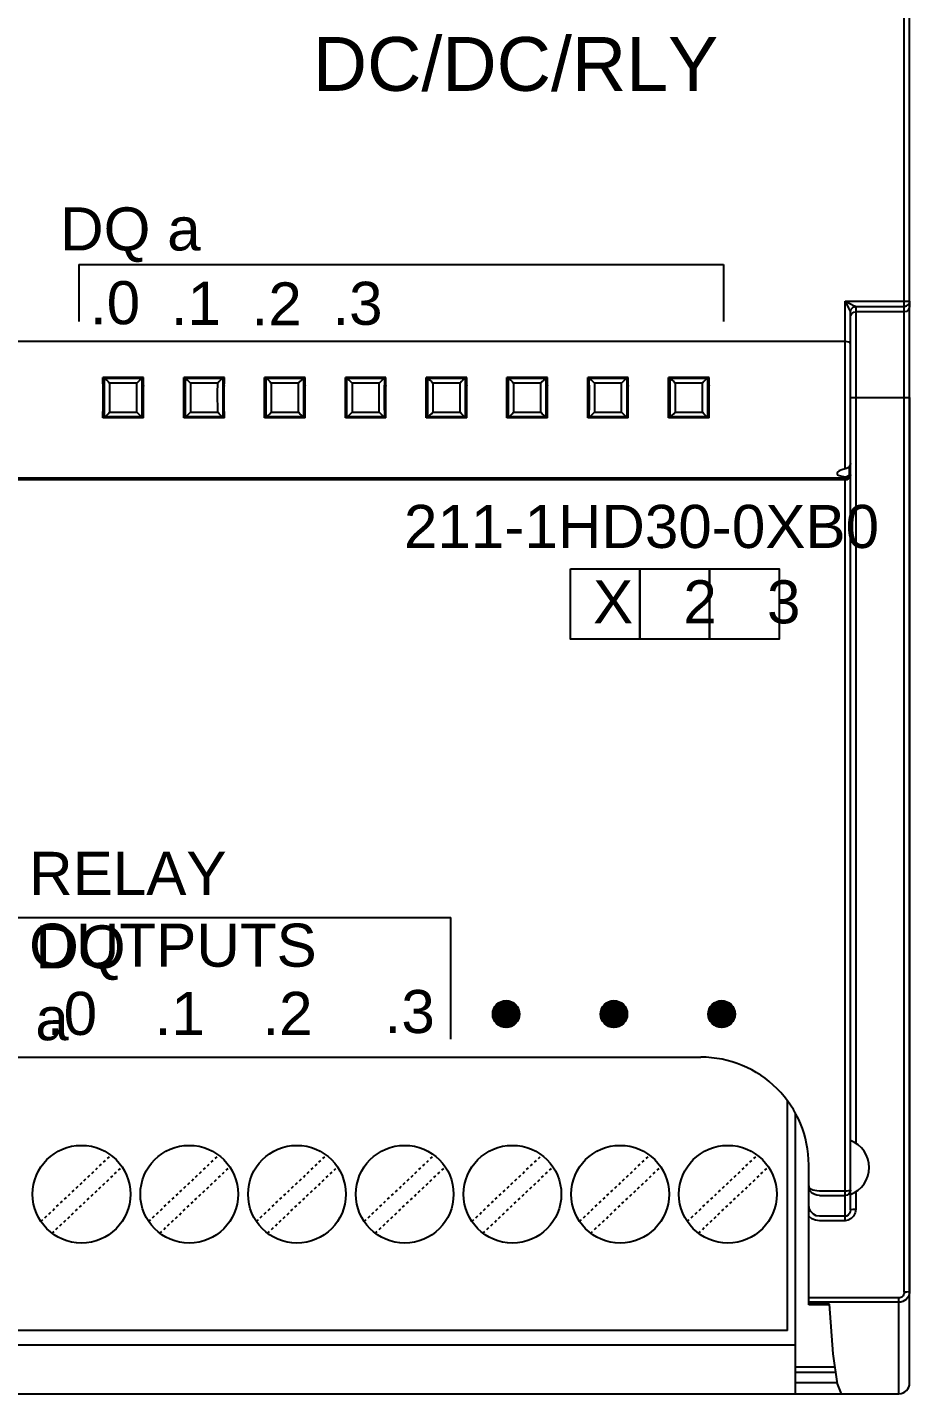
# Model space of a CAD drawing. Header units: inches. Extents: x 57 to 2760, y -193 to 2149.
# Drawn here: x 447.2 to 480, y 1642.8 to 1693.6 of the extents above; entities that cross this region are included whole.
import ezdxf

# ---------------------------------------------------------------- set-up
doc = ezdxf.new("R2010")
doc.units = ezdxf.units.IN
doc.header["$MEASUREMENT"] = 0
doc.linetypes.add('DOT', pattern=[0.2, 0.1, -0.1])
doc.styles.get("Standard").update_dxf_attribs({"font": 'arial.ttf'})

msp = doc.modelspace()

# ---------------------------------------------------------------- linework, layer by layer
at = {"color": 7, "linetype": 'Continuous'}
for p, q in [((479.97114, 1643.19462), (479.97114, 1742.39462)), ((479.77114, 1646.56641), (479.77114, 1739.02283)), ((477.57114, 1677.14898), (477.57114, 1683.37762)), ((477.57114, 1683.37762), (477.70357, 1683.11395)), ((477.57114, 1683.37762), (477.64829, 1683.33912)), ((477.57114, 1683.37762), (479.77114, 1683.37762)), ((477.64829, 1683.33912), (477.80264, 1683.26268)), ((477.70357, 1683.11395), (477.75103, 1683.02046)), ((477.80264, 1683.26268), (477.8915, 1683.21923)), ((477.8915, 1683.21923), (477.93092, 1683.20026)), ((477.96871, 1683.18286), (479.77114, 1683.18286)), ((477.97114, 1683.179), (477.97114, 1652.09265)), ((479.9602, 1683.31712), (479.97114, 1683.3821)), ((479.97114, 1683.3821), (479.97114, 1683.18168)), ((477.75103, 1683.02046), (477.76374, 1682.9958)), ((477.77114, 1677.04377), (477.77114, 1682.97977)), ((477.77114, 1677.35159), (477.77114, 1682.97977)), ((479.77114, 1682.98244), (477.97114, 1682.98244)), ((477.57114, 1681.87849), (445.12114, 1681.87849)), ((450.01779, 1680.54797), (450.06438, 1680.50138)), ((451.52449, 1680.54797), (450.01779, 1680.54797)), ((451.52449, 1680.54797), (451.4779, 1680.50138)), ((453.06438, 1680.50138), (453.01779, 1680.54797)), ((454.52449, 1680.54797), (453.01779, 1680.54797)), ((454.4779, 1680.50138), (454.52449, 1680.54797)), ((456.06438, 1680.50138), (456.01779, 1680.54797)), ((457.52449, 1680.54797), (456.01779, 1680.54797)), ((457.4779, 1680.50138), (457.52449, 1680.54797)), ((459.06438, 1680.50138), (459.01779, 1680.54797)), ((460.52449, 1680.54797), (459.01779, 1680.54797)), ((460.4779, 1680.50138), (460.52449, 1680.54797)), ((462.06438, 1680.50138), (462.01779, 1680.54797)), ((463.52449, 1680.54797), (462.01779, 1680.54797)), ((463.4779, 1680.50138), (463.52449, 1680.54797)), ((465.06438, 1680.50138), (465.01779, 1680.54797)), ((466.52449, 1680.54797), (465.01779, 1680.54797)), ((466.4779, 1680.50138), (466.52449, 1680.54797)), ((468.06438, 1680.50138), (468.01779, 1680.54797)), ((469.52449, 1680.54797), (468.01779, 1680.54797)), ((469.4779, 1680.50138), (469.52449, 1680.54797)), ((471.06438, 1680.50138), (471.01779, 1680.54797)), ((472.52449, 1680.54797), (471.01779, 1680.54797)), ((472.4779, 1680.50138), (472.52449, 1680.54797)), ((450.06438, 1680.50138), (450.10823, 1680.5006)), ((451.43405, 1680.5006), (450.10823, 1680.5006)), ((451.27715, 1680.33677), (450.26513, 1680.33677)), ((451.43405, 1680.5006), (451.4779, 1680.50138)), ((451.49709, 1680.07042), (451.49607, 1679.95021)), ((451.52378, 1680.3099), (451.50425, 1680.29457)), ((451.50425, 1680.29457), (451.52352, 1680.2227)), ((453.03803, 1680.29457), (453.01876, 1680.2227)), ((453.04568, 1680.02323), (453.04433, 1680.13353)), ((453.06438, 1680.50138), (453.10823, 1680.5006)), ((454.43405, 1680.5006), (453.10823, 1680.5006)), ((454.27715, 1680.33677), (453.26513, 1680.33677)), ((454.43405, 1680.5006), (454.4779, 1680.50138)), ((454.49709, 1680.07042), (454.49607, 1679.95021)), ((454.52378, 1680.3099), (454.50425, 1680.29457)), ((454.50425, 1680.29457), (454.52352, 1680.2227)), ((456.03803, 1680.29457), (456.01876, 1680.2227)), ((456.04568, 1680.02323), (456.04433, 1680.13353)), ((456.06438, 1680.50138), (456.10823, 1680.5006)), ((457.43405, 1680.5006), (456.10823, 1680.5006)), ((457.27715, 1680.33677), (456.26513, 1680.33677)), ((457.43405, 1680.5006), (457.4779, 1680.50138)), ((457.49709, 1680.07042), (457.49607, 1679.95021)), ((457.52378, 1680.3099), (457.50425, 1680.29457)), ((457.50425, 1680.29457), (457.52352, 1680.2227)), ((459.03803, 1680.29457), (459.01876, 1680.2227)), ((459.04568, 1680.02323), (459.04433, 1680.13353)), ((459.06438, 1680.50138), (459.10823, 1680.5006)), ((460.43405, 1680.5006), (459.10823, 1680.5006)), ((460.27715, 1680.33677), (459.26513, 1680.33677)), ((460.43405, 1680.5006), (460.4779, 1680.50138)), ((460.49709, 1680.07042), (460.49607, 1679.95021)), ((460.52378, 1680.3099), (460.50425, 1680.29457)), ((460.50425, 1680.29457), (460.52352, 1680.2227)), ((462.03803, 1680.29457), (462.01876, 1680.2227)), ((462.04568, 1680.02323), (462.04433, 1680.13353)), ((462.06438, 1680.50138), (462.10823, 1680.5006)), ((463.43405, 1680.5006), (462.10823, 1680.5006)), ((463.27715, 1680.33677), (462.26513, 1680.33677)), ((463.43405, 1680.5006), (463.4779, 1680.50138)), ((463.49709, 1680.07042), (463.49607, 1679.95021)), ((463.52378, 1680.3099), (463.50425, 1680.29457)), ((463.50425, 1680.29457), (463.52352, 1680.2227)), ((465.03803, 1680.29457), (465.01876, 1680.2227)), ((465.04568, 1680.02323), (465.04433, 1680.13353)), ((465.06438, 1680.50138), (465.10823, 1680.5006)), ((466.43405, 1680.5006), (465.10823, 1680.5006)), ((466.27715, 1680.33677), (465.26513, 1680.33677)), ((466.43405, 1680.5006), (466.4779, 1680.50138)), ((466.49709, 1680.07042), (466.49607, 1679.95021)), ((466.52378, 1680.3099), (466.50425, 1680.29457)), ((466.50425, 1680.29457), (466.52352, 1680.2227)), ((468.03803, 1680.29457), (468.01876, 1680.2227)), ((468.04568, 1680.02323), (468.04433, 1680.13353)), ((468.06438, 1680.50138), (468.10823, 1680.5006)), ((469.43405, 1680.5006), (468.10823, 1680.5006)), ((469.27715, 1680.33677), (468.26513, 1680.33677)), ((469.43405, 1680.5006), (469.4779, 1680.50138)), ((469.49709, 1680.07042), (469.49607, 1679.95021)), ((469.52378, 1680.3099), (469.50425, 1680.29457)), ((469.50425, 1680.29457), (469.52352, 1680.2227)), ((471.03803, 1680.29457), (471.01876, 1680.2227)), ((471.04568, 1680.02323), (471.04433, 1680.13353)), ((471.06438, 1680.50138), (471.10823, 1680.5006)), ((472.43405, 1680.5006), (471.10823, 1680.5006)), ((472.27715, 1680.33677), (471.26513, 1680.33677)), ((472.43405, 1680.5006), (472.4779, 1680.50138)), ((472.52378, 1680.3099), (472.50425, 1680.29457)), ((472.50425, 1680.29457), (472.52352, 1680.2227)), ((451.49607, 1679.95021), (451.49565, 1679.81894)), ((451.49565, 1679.81894), (451.49585, 1679.68611)), ((451.49585, 1679.68611), (451.49665, 1679.56094)), ((451.49665, 1679.56094), (451.498, 1679.45226)), ((453.04509, 1679.51018), (453.04616, 1679.63028)), ((453.04646, 1679.89626), (453.04568, 1680.02323)), ((453.04616, 1679.63028), (453.04662, 1679.76211)), ((453.04662, 1679.76211), (453.04646, 1679.89626)), ((454.49607, 1679.95021), (454.49565, 1679.81894)), ((454.49565, 1679.81894), (454.49585, 1679.68611)), ((454.49585, 1679.68611), (454.49665, 1679.56094)), ((454.49665, 1679.56094), (454.498, 1679.45226)), ((456.04509, 1679.51018), (456.04616, 1679.63028)), ((456.04646, 1679.89626), (456.04568, 1680.02323)), ((456.04616, 1679.63028), (456.04662, 1679.76211)), ((456.04662, 1679.76211), (456.04646, 1679.89626)), ((457.49607, 1679.95021), (457.49565, 1679.81894)), ((457.49565, 1679.81894), (457.49585, 1679.68611)), ((457.49585, 1679.68611), (457.49665, 1679.56094)), ((457.49665, 1679.56094), (457.498, 1679.45226)), ((459.04509, 1679.51018), (459.04616, 1679.63028)), ((459.04646, 1679.89626), (459.04568, 1680.02323)), ((459.04616, 1679.63028), (459.04662, 1679.76211)), ((459.04662, 1679.76211), (459.04646, 1679.89626)), ((460.49607, 1679.95021), (460.49565, 1679.81894)), ((460.49565, 1679.81894), (460.49585, 1679.68611)), ((460.49585, 1679.68611), (460.49665, 1679.56094)), ((460.49665, 1679.56094), (460.498, 1679.45226)), ((462.04509, 1679.51018), (462.04616, 1679.63028)), ((462.04646, 1679.89626), (462.04568, 1680.02323)), ((462.04616, 1679.63028), (462.04662, 1679.76211)), ((462.04662, 1679.76211), (462.04646, 1679.89626)), ((463.49607, 1679.95021), (463.49565, 1679.81894)), ((463.49565, 1679.81894), (463.49585, 1679.68611)), ((463.49585, 1679.68611), (463.49665, 1679.56094)), ((463.49665, 1679.56094), (463.498, 1679.45226)), ((465.04509, 1679.51018), (465.04616, 1679.63028)), ((465.04646, 1679.89626), (465.04568, 1680.02323)), ((465.04616, 1679.63028), (465.04662, 1679.76211)), ((465.04662, 1679.76211), (465.04646, 1679.89626)), ((466.49607, 1679.95021), (466.49565, 1679.81894)), ((466.49565, 1679.81894), (466.49585, 1679.68611)), ((466.49585, 1679.68611), (466.49665, 1679.56094)), ((466.49665, 1679.56094), (466.498, 1679.45226)), ((468.04509, 1679.51018), (468.04616, 1679.63028)), ((468.04646, 1679.89626), (468.04568, 1680.02323)), ((468.04616, 1679.63028), (468.04662, 1679.76211)), ((468.04662, 1679.76211), (468.04646, 1679.89626)), ((469.49607, 1679.95021), (469.49565, 1679.81894)), ((469.49565, 1679.81894), (469.49585, 1679.68611)), ((469.49585, 1679.68611), (469.49665, 1679.56094)), ((469.49665, 1679.56094), (469.498, 1679.45226)), ((471.04509, 1679.51018), (471.04616, 1679.63028)), ((471.04646, 1679.89626), (471.04568, 1680.02323)), ((471.04616, 1679.63028), (471.04662, 1679.76211)), ((471.04662, 1679.76211), (471.04646, 1679.89626)), ((472.49565, 1679.81894), (472.49585, 1679.68611)), ((472.49585, 1679.68611), (472.49665, 1679.56094)), ((472.49665, 1679.56094), (472.498, 1679.45226)), ((477.77114, 1679.79462), (479.97114, 1679.79462)), ((479.97114, 1679.79462), (479.97114, 1646.59967)), ((450.01779, 1679.04127), (450.06438, 1679.08786)), ((451.52449, 1679.04127), (450.01779, 1679.04127)), ((450.10822, 1679.08864), (450.06438, 1679.08786)), ((450.10822, 1679.08864), (451.43406, 1679.08864)), ((450.26513, 1679.25247), (451.27715, 1679.25247)), ((451.4779, 1679.08786), (451.43406, 1679.08864)), ((451.52449, 1679.04127), (451.4779, 1679.08786)), ((451.50425, 1679.29467), (451.52352, 1679.36654)), ((453.06438, 1679.08786), (453.01779, 1679.04127)), ((454.52449, 1679.04127), (453.01779, 1679.04127)), ((453.0185, 1679.27934), (453.03803, 1679.29467)), ((453.03803, 1679.29467), (453.01876, 1679.36654)), ((453.10822, 1679.08864), (453.06438, 1679.08786)), ((453.10822, 1679.08864), (454.43406, 1679.08864)), ((453.26513, 1679.25247), (454.27715, 1679.25247)), ((454.4779, 1679.08786), (454.43406, 1679.08864)), ((454.4779, 1679.08786), (454.52449, 1679.04127)), ((454.50425, 1679.29467), (454.52352, 1679.36654)), ((456.06438, 1679.08786), (456.01779, 1679.04127)), ((457.52449, 1679.04127), (456.01779, 1679.04127)), ((456.0185, 1679.27934), (456.03803, 1679.29467)), ((456.03803, 1679.29467), (456.01876, 1679.36654)), ((456.10822, 1679.08864), (456.06438, 1679.08786)), ((456.10822, 1679.08864), (457.43406, 1679.08864)), ((456.26513, 1679.25247), (457.27715, 1679.25247)), ((457.4779, 1679.08786), (457.43406, 1679.08864)), ((457.4779, 1679.08786), (457.52449, 1679.04127)), ((457.50425, 1679.29467), (457.52352, 1679.36654)), ((459.06438, 1679.08786), (459.01779, 1679.04127)), ((460.52449, 1679.04127), (459.01779, 1679.04127)), ((459.0185, 1679.27934), (459.03803, 1679.29467)), ((459.03803, 1679.29467), (459.01876, 1679.36654)), ((459.10822, 1679.08864), (459.06438, 1679.08786)), ((459.10822, 1679.08864), (460.43406, 1679.08864)), ((459.26513, 1679.25247), (460.27715, 1679.25247)), ((460.4779, 1679.08786), (460.43406, 1679.08864)), ((460.4779, 1679.08786), (460.52449, 1679.04127)), ((460.50425, 1679.29467), (460.52352, 1679.36654)), ((462.06438, 1679.08786), (462.01779, 1679.04127)), ((463.52449, 1679.04127), (462.01779, 1679.04127)), ((462.0185, 1679.27934), (462.03803, 1679.29467)), ((462.03803, 1679.29467), (462.01876, 1679.36654)), ((462.10822, 1679.08864), (462.06438, 1679.08786)), ((462.10822, 1679.08864), (463.43406, 1679.08864)), ((462.26513, 1679.25247), (463.27715, 1679.25247)), ((463.4779, 1679.08786), (463.43406, 1679.08864)), ((463.4779, 1679.08786), (463.52449, 1679.04127)), ((463.50425, 1679.29467), (463.52352, 1679.36654)), ((465.06438, 1679.08786), (465.01779, 1679.04127)), ((466.52449, 1679.04127), (465.01779, 1679.04127)), ((465.0185, 1679.27934), (465.03803, 1679.29467)), ((465.03803, 1679.29467), (465.01876, 1679.36654)), ((465.10822, 1679.08864), (465.06438, 1679.08786)), ((465.10822, 1679.08864), (466.43406, 1679.08864)), ((465.26513, 1679.25247), (466.27715, 1679.25247)), ((466.4779, 1679.08786), (466.43406, 1679.08864)), ((466.4779, 1679.08786), (466.52449, 1679.04127)), ((466.50425, 1679.29467), (466.52352, 1679.36654)), ((468.06438, 1679.08786), (468.01779, 1679.04127)), ((469.52449, 1679.04127), (468.01779, 1679.04127)), ((468.0185, 1679.27934), (468.03803, 1679.29467)), ((468.03803, 1679.29467), (468.01876, 1679.36654)), ((468.10822, 1679.08864), (468.06438, 1679.08786)), ((468.10822, 1679.08864), (469.43406, 1679.08864)), ((468.26513, 1679.25247), (469.27715, 1679.25247)), ((469.4779, 1679.08786), (469.43406, 1679.08864)), ((469.4779, 1679.08786), (469.52449, 1679.04127)), ((469.50425, 1679.29467), (469.52352, 1679.36654)), ((471.06438, 1679.08786), (471.01779, 1679.04127)), ((472.52449, 1679.04127), (471.01779, 1679.04127)), ((471.0185, 1679.27934), (471.03803, 1679.29467)), ((471.03803, 1679.29467), (471.01876, 1679.36654)), ((471.10822, 1679.08864), (471.06438, 1679.08786)), ((471.10822, 1679.08864), (472.43406, 1679.08864)), ((471.26513, 1679.25247), (472.27715, 1679.25247)), ((472.4779, 1679.08786), (472.43406, 1679.08864)), ((472.4779, 1679.08786), (472.52449, 1679.04127)), ((472.50425, 1679.29467), (472.52352, 1679.36654)), ((477.72114, 1677.22572), (477.72114, 1676.9179)), ((477.75592, 1676.92903), (477.77114, 1677.00527)), ((477.75824, 1676.97653), (477.77114, 1677.04377)), ((477.77114, 1649.62196), (477.77114, 1677.00527)), ((477.57114, 1676.80604), (445.12114, 1676.80604)), ((477.57114, 1676.73864), (445.12114, 1676.73864)), ((477.57114, 1649.22064), (477.57114, 1676.85877)), ((477.72114, 1676.9179), (477.75824, 1676.97653)), ((464.48908, 1656.90176), (464.98199, 1657.39467)), ((464.49482, 1656.86109), (465.02266, 1657.38893)), ((464.5006, 1656.95969), (464.92406, 1657.38314)), ((464.50252, 1656.82239), (465.06136, 1657.38123)), ((464.51021, 1656.78368), (465.10007, 1657.37353)), ((464.51212, 1657.01761), (464.86614, 1657.37162)), ((464.51791, 1656.74498), (465.13877, 1657.36583)), ((464.52365, 1657.07554), (464.80821, 1657.3601)), ((464.52561, 1656.70627), (465.17748, 1657.35814)), ((464.5437, 1656.67796), (465.20579, 1657.34005)), ((464.56229, 1656.65014), (465.23361, 1657.32146)), ((464.58087, 1656.62232), (465.26142, 1657.30287)), ((464.59946, 1656.59451), (465.28924, 1657.28429)), ((464.60062, 1657.19891), (464.68484, 1657.28313)), ((464.61805, 1656.56669), (465.31706, 1657.2657)), ((464.63777, 1656.54001), (465.34374, 1657.24598)), ((464.66559, 1656.52142), (465.36233, 1657.21816)), ((468.48908, 1656.90176), (468.98199, 1657.39467)), ((468.49482, 1656.86109), (469.02266, 1657.38893)), ((468.5006, 1656.95969), (468.92406, 1657.38314)), ((468.50252, 1656.82239), (469.06136, 1657.38123)), ((468.51021, 1656.78368), (469.10007, 1657.37353)), ((468.51212, 1657.01761), (468.86614, 1657.37162)), ((468.51791, 1656.74498), (469.13877, 1657.36583)), ((468.52365, 1657.07554), (468.80821, 1657.3601)), ((468.52561, 1656.70627), (469.17748, 1657.35814)), ((468.5437, 1656.67796), (469.20579, 1657.34005)), ((468.56229, 1656.65014), (469.23361, 1657.32146)), ((468.58087, 1656.62232), (469.26142, 1657.30287)), ((468.59946, 1656.59451), (469.28924, 1657.28429)), ((468.60062, 1657.19891), (468.68484, 1657.28313)), ((468.61805, 1656.56669), (469.31706, 1657.2657)), ((468.63777, 1656.54001), (469.34374, 1657.24598)), ((468.66559, 1656.52142), (469.36233, 1657.21816)), ((472.48908, 1656.90176), (472.98199, 1657.39467)), ((472.49482, 1656.86109), (473.02266, 1657.38893)), ((472.5006, 1656.95969), (472.92406, 1657.38314)), ((472.50252, 1656.82239), (473.06136, 1657.38123)), ((472.51021, 1656.78368), (473.10007, 1657.37353)), ((472.51212, 1657.01761), (472.86614, 1657.37162)), ((472.51791, 1656.74498), (473.13877, 1657.36583)), ((472.52365, 1657.07554), (472.80821, 1657.3601)), ((472.52561, 1656.70627), (473.17748, 1657.35814)), ((472.5437, 1656.67796), (473.20579, 1657.34005)), ((472.56229, 1656.65014), (473.23361, 1657.32146)), ((472.58087, 1656.62232), (473.26142, 1657.30287)), ((472.59946, 1656.59451), (473.28924, 1657.28429)), ((472.60062, 1657.19891), (472.68484, 1657.28313)), ((472.61805, 1656.56669), (473.31706, 1657.2657)), ((472.63777, 1656.54001), (473.34374, 1657.24598)), ((472.66559, 1656.52142), (473.36233, 1657.21816)), ((464.6934, 1656.50283), (465.38092, 1657.19034)), ((464.72122, 1656.48425), (465.3995, 1657.16253)), ((464.74904, 1656.46566), (465.41809, 1657.13471)), ((464.77685, 1656.44707), (465.43668, 1657.10689)), ((464.80785, 1656.43166), (465.45209, 1657.0759)), ((464.84655, 1656.42396), (465.45979, 1657.0372)), ((464.88526, 1656.41626), (465.46749, 1656.99849)), ((464.92396, 1656.40856), (465.47518, 1656.95979)), ((464.96267, 1656.40086), (465.48288, 1656.92108)), ((465.00806, 1656.39985), (465.48389, 1656.87569)), ((465.06599, 1656.41138), (465.47237, 1656.81776)), ((465.12391, 1656.4229), (465.46085, 1656.75984)), ((465.1855, 1656.43809), (465.44566, 1656.69824)), ((468.6934, 1656.50283), (469.38092, 1657.19034)), ((468.72122, 1656.48425), (469.3995, 1657.16253)), ((468.74904, 1656.46566), (469.41809, 1657.13471)), ((468.77685, 1656.44707), (469.43668, 1657.10689)), ((468.80785, 1656.43166), (469.45209, 1657.0759)), ((468.84655, 1656.42396), (469.45979, 1657.0372)), ((468.88526, 1656.41626), (469.46749, 1656.99849)), ((468.92396, 1656.40856), (469.47518, 1656.95979)), ((468.96267, 1656.40086), (469.48288, 1656.92108)), ((469.00806, 1656.39985), (469.48389, 1656.87569)), ((469.06599, 1656.41138), (469.47237, 1656.81776)), ((469.12391, 1656.4229), (469.46085, 1656.75984)), ((469.1855, 1656.43809), (469.44566, 1656.69824)), ((472.6934, 1656.50283), (473.38092, 1657.19034)), ((472.72122, 1656.48425), (473.3995, 1657.16253)), ((472.74904, 1656.46566), (473.41809, 1657.13471)), ((472.77685, 1656.44707), (473.43668, 1657.10689)), ((472.80785, 1656.43166), (473.45209, 1657.0759)), ((472.84655, 1656.42396), (473.45979, 1657.0372)), ((472.88526, 1656.41626), (473.46749, 1656.99849)), ((472.92396, 1656.40856), (473.47518, 1656.95979)), ((472.96267, 1656.40086), (473.48288, 1656.92108)), ((473.00806, 1656.39985), (473.48389, 1656.87569)), ((473.06599, 1656.41138), (473.47237, 1656.81776)), ((473.12391, 1656.4229), (473.46085, 1656.75984)), ((473.1855, 1656.43809), (473.44566, 1656.69824)), ((465.32535, 1656.53153), (465.35222, 1656.5584)), ((469.32535, 1656.53153), (469.35222, 1656.5584)), ((473.32535, 1656.53153), (473.35222, 1656.5584)), ((446.22114, 1655.29462), (472.22111, 1655.29462)), ((475.43114, 1645.14462), (475.43114, 1653.68123)), ((475.72114, 1653.23111), (475.72114, 1642.79462)), ((476.22114, 1646.09161), (476.22114, 1651.29462)), ((476.62114, 1650.33179), (477.57114, 1650.33179)), ((476.62114, 1650.15894), (477.57114, 1650.15894)), ((477.97114, 1650.29659), (477.97114, 1649.65211)), ((477.57114, 1649.38322), (476.62114, 1649.38322)), ((477.57114, 1649.22064), (476.62114, 1649.22064)), ((479.57114, 1646.3493), (476.22114, 1646.3493)), ((479.57112, 1646.18957), (476.22114, 1646.18957)), ((476.98956, 1646.1182), (476.22114, 1646.1182)), ((476.99314, 1646.09161), (476.22114, 1646.09161)), ((477.13647, 1644.27635), (476.98956, 1646.1182)), ((479.57114, 1642.79462), (479.57114, 1646.3493)), ((475.43114, 1645.14462), (442.52114, 1645.14462)), ((442.72114, 1644.60462), (475.72114, 1644.60462)), ((475.72114, 1643.79462), (477.20115, 1643.79462)), ((475.72114, 1643.59462), (477.22801, 1643.59462)), ((477.28172, 1643.19462), (475.72114, 1643.19462)), ((390.37114, 1642.79462), (479.57114, 1642.79462))]:
    msp.add_line(p, q, dxfattribs=at)
for p, q in [((449.12071, 1684.74008), (449.12071, 1682.62405)), ((449.12071, 1684.74008), (473.05981, 1684.74008)), ((473.05981, 1684.74008), (473.05981, 1682.62405)), ((443.46139, 1660.48261), (462.93614, 1660.48261)), ((462.93614, 1655.96903), (462.93614, 1660.48261))]:
    msp.add_line(p, q)
at = {"linetype": 'DOT'}
for p, q in [((447.71529, 1649.19139), (450.31437, 1651.65344)), ((451.71529, 1649.19139), (454.31437, 1651.65344)), ((455.71529, 1649.19139), (458.31437, 1651.65344)), ((459.71529, 1649.19139), (462.31437, 1651.65344)), ((463.71529, 1649.19139), (466.31437, 1651.65344)), ((467.71529, 1649.19139), (470.31437, 1651.65344)), ((471.71529, 1649.19139), (474.31437, 1651.65344)), ((448.12791, 1648.7558), (450.72699, 1651.21785)), ((452.12791, 1648.7558), (454.72699, 1651.21785)), ((456.12791, 1648.7558), (458.72699, 1651.21785)), ((460.12791, 1648.7558), (462.72699, 1651.21785)), ((464.12791, 1648.7558), (466.72699, 1651.21785)), ((468.12791, 1648.7558), (470.72699, 1651.21785)), ((472.12791, 1648.7558), (474.72699, 1651.21785))]:
    msp.add_line(p, q, dxfattribs=at)
at = {"color": 7, "linetype": 'Continuous'}
for points in [[(477.76993, 1682.98414), (477.79736, 1683.08299), (477.87001, 1683.15563), (477.96871, 1683.18287)], [(477.77114, 1682.97977), (477.79793, 1683.07939), (477.87114, 1683.15231), (477.97114, 1683.179)], [(477.93092, 1683.20026), (477.94531, 1683.19345), (477.95633, 1683.18832), (477.96404, 1683.18484), (477.96871, 1683.18286)], [(477.96871, 1683.18286), (477.97053, 1683.18096), (477.97114, 1683.179)], [(479.77114, 1683.37762), (479.84816, 1683.37796), (479.91388, 1683.37896), (479.95654, 1683.38042), (479.97114, 1683.3821)], [(479.77114, 1683.18286), (479.81144, 1683.18695), (479.85374, 1683.20065), (479.89543, 1683.226), (479.93266, 1683.2646), (479.9602, 1683.31712)], [(479.97114, 1683.18168), (479.95592, 1683.10544), (479.91256, 1683.0408), (479.84768, 1682.99761), (479.77114, 1682.98244)], [(477.76374, 1682.9958), (477.76759, 1682.98846), (477.76993, 1682.98414)], [(477.76993, 1682.98414), (477.77084, 1682.98194), (477.77114, 1682.97977)], [(477.77114, 1682.7832), (477.78636, 1682.85945), (477.82972, 1682.92409)], [(477.82972, 1682.92409), (477.8946, 1682.96728), (477.97114, 1682.98244)], [(477.77114, 1681.79818), (477.75724, 1681.82801), (477.71595, 1681.85394), (477.65108, 1681.87193), (477.57114, 1681.87849)], [(450.01779, 1679.04127), (450.01928, 1679.5409), (450.01928, 1680.04798), (450.01779, 1680.54797)], [(451.52449, 1679.04127), (451.523, 1679.5409), (451.523, 1680.04798), (451.52449, 1680.54797)], [(453.01779, 1679.04127), (453.01928, 1679.5409), (453.01928, 1680.04798), (453.01779, 1680.54797)], [(454.52449, 1679.04127), (454.523, 1679.5409), (454.523, 1680.04798), (454.52449, 1680.54797)], [(456.01779, 1679.04127), (456.01928, 1679.5409), (456.01928, 1680.04798), (456.01779, 1680.54797)], [(457.52449, 1679.04127), (457.523, 1679.5409), (457.523, 1680.04798), (457.52449, 1680.54797)], [(459.01779, 1679.04127), (459.01928, 1679.5409), (459.01928, 1680.04798), (459.01779, 1680.54797)], [(460.52449, 1679.04127), (460.523, 1679.5409), (460.523, 1680.04798), (460.52449, 1680.54797)], [(462.01779, 1679.04127), (462.01928, 1679.5409), (462.01928, 1680.04798), (462.01779, 1680.54797)], [(463.52449, 1679.04127), (463.523, 1679.5409), (463.523, 1680.04798), (463.52449, 1680.54797)], [(465.01779, 1679.04127), (465.01928, 1679.5409), (465.01928, 1680.04798), (465.01779, 1680.54797)], [(466.52449, 1679.04127), (466.523, 1679.5409), (466.523, 1680.04798), (466.52449, 1680.54797)], [(468.01779, 1679.04127), (468.01928, 1679.5409), (468.01928, 1680.04798), (468.01779, 1680.54797)], [(469.52449, 1679.04127), (469.523, 1679.5409), (469.523, 1680.04798), (469.52449, 1680.54797)], [(471.01779, 1679.04127), (471.01928, 1679.5409), (471.01928, 1680.04798), (471.01779, 1680.54797)], [(472.52449, 1679.04127), (472.523, 1679.5409), (472.523, 1680.04798), (472.52449, 1680.54797)], [(450.06438, 1680.50138), (450.06579, 1680.03173), (450.06579, 1679.55779), (450.06438, 1679.08786)], [(450.10823, 1680.5006), (450.15878, 1680.44626), (450.21113, 1680.39166), (450.26513, 1680.33677)], [(450.26519, 1680.33677), (450.2658, 1679.61338), (450.26519, 1679.25247)], [(451.27709, 1679.25247), (451.27648, 1679.97584), (451.27709, 1680.33677)], [(451.43405, 1680.5006), (451.3835, 1680.44626), (451.33115, 1680.39166), (451.27715, 1680.33677)], [(451.4779, 1679.08786), (451.47649, 1679.55779), (451.47649, 1680.03173), (451.4779, 1680.50138)], [(451.50425, 1680.29457), (451.50288, 1680.28729), (451.50165, 1680.26986), (451.50054, 1680.24409), (451.49953, 1680.2107), (451.49861, 1680.17033), (451.49709, 1680.07042)], [(453.04433, 1680.13353), (453.04348, 1680.17976), (453.04253, 1680.21901), (453.04149, 1680.2507), (453.04038, 1680.27423), (453.03922, 1680.289), (453.03803, 1680.29457)], [(453.06438, 1680.50138), (453.06579, 1680.03173), (453.06579, 1679.55779), (453.06438, 1679.08786)], [(453.10823, 1680.5006), (453.15878, 1680.44626), (453.21112, 1680.39167), (453.26513, 1680.33677)], [(453.26519, 1680.33677), (453.2658, 1679.61338), (453.26519, 1679.25247)], [(454.27709, 1679.25247), (454.27648, 1679.97584), (454.27709, 1680.33677)], [(454.43405, 1680.5006), (454.3835, 1680.44626), (454.33116, 1680.39167), (454.27715, 1680.33677)], [(454.4779, 1679.08786), (454.47649, 1679.55779), (454.47649, 1680.03173), (454.4779, 1680.50138)], [(454.50425, 1680.29457), (454.50288, 1680.28729), (454.50165, 1680.26986), (454.50054, 1680.24409), (454.49953, 1680.2107), (454.49861, 1680.17033), (454.49709, 1680.07042)], [(456.04433, 1680.13353), (456.04348, 1680.17976), (456.04253, 1680.21901), (456.04149, 1680.2507), (456.04038, 1680.27423), (456.03922, 1680.289), (456.03803, 1680.29457)], [(456.06438, 1680.50138), (456.06579, 1680.03173), (456.06579, 1679.55779), (456.06438, 1679.08786)], [(456.10823, 1680.5006), (456.15877, 1680.44627), (456.21112, 1680.39167), (456.26513, 1680.33677)], [(456.26519, 1680.33677), (456.2658, 1679.61338), (456.26519, 1679.25247)], [(457.27709, 1679.25247), (457.27648, 1679.97584), (457.27709, 1680.33677)], [(457.43405, 1680.5006), (457.38351, 1680.44627), (457.33116, 1680.39167), (457.27715, 1680.33677)], [(457.4779, 1679.08786), (457.47649, 1679.55779), (457.47649, 1680.03173), (457.4779, 1680.50138)], [(457.50425, 1680.29457), (457.50288, 1680.28729), (457.50165, 1680.26986), (457.50054, 1680.24409), (457.49953, 1680.2107), (457.49861, 1680.17033), (457.49709, 1680.07042)], [(459.04433, 1680.13353), (459.04348, 1680.17976), (459.04253, 1680.21901), (459.04149, 1680.2507), (459.04038, 1680.27423), (459.03922, 1680.289), (459.03803, 1680.29457)], [(459.06438, 1680.50138), (459.06579, 1680.03173), (459.06579, 1679.55779), (459.06438, 1679.08786)], [(459.10823, 1680.5006), (459.15876, 1680.44628), (459.21111, 1680.39168), (459.26513, 1680.33677)], [(459.26519, 1680.33677), (459.2658, 1679.61338), (459.26519, 1679.25247)], [(460.27709, 1679.25247), (460.27648, 1679.97584), (460.27709, 1680.33677)], [(460.43405, 1680.5006), (460.38352, 1680.44628), (460.33117, 1680.39168), (460.27715, 1680.33677)], [(460.4779, 1679.08786), (460.47649, 1679.55779), (460.47649, 1680.03173), (460.4779, 1680.50138)], [(460.50425, 1680.29457), (460.50288, 1680.28729), (460.50165, 1680.26986), (460.50054, 1680.24409), (460.49953, 1680.2107), (460.49861, 1680.17033), (460.49709, 1680.07042)], [(462.04433, 1680.13353), (462.04348, 1680.17976), (462.04253, 1680.21901), (462.04149, 1680.2507), (462.04038, 1680.27423), (462.03922, 1680.289), (462.03803, 1680.29457)], [(462.06438, 1680.50138), (462.06579, 1680.03173), (462.06579, 1679.55779), (462.06438, 1679.08786)], [(462.10823, 1680.5006), (462.15875, 1680.44629), (462.2111, 1680.39169), (462.26513, 1680.33677)], [(462.26519, 1680.33677), (462.2658, 1679.61338), (462.26519, 1679.25247)], [(463.27709, 1679.25247), (463.27648, 1679.97584), (463.27709, 1680.33677)], [(463.43405, 1680.5006), (463.38353, 1680.44629), (463.33118, 1680.39169), (463.27715, 1680.33677)], [(463.4779, 1679.08786), (463.47649, 1679.55779), (463.47649, 1680.03173), (463.4779, 1680.50138)], [(463.50425, 1680.29457), (463.50288, 1680.28729), (463.50165, 1680.26986), (463.50054, 1680.24409), (463.49953, 1680.2107), (463.49861, 1680.17033), (463.49709, 1680.07042)], [(465.04433, 1680.13353), (465.04348, 1680.17976), (465.04253, 1680.21901), (465.04149, 1680.2507), (465.04038, 1680.27423), (465.03922, 1680.289), (465.03803, 1680.29457)], [(465.06438, 1680.50138), (465.06579, 1680.03173), (465.06579, 1679.55779), (465.06438, 1679.08786)], [(465.10823, 1680.5006), (465.15874, 1680.4463), (465.21108, 1680.3917), (465.26513, 1680.33677)], [(465.26519, 1680.33677), (465.2658, 1679.61338), (465.26519, 1679.25247)], [(466.27709, 1679.25247), (466.27648, 1679.97584), (466.27709, 1680.33677)], [(466.43405, 1680.5006), (466.38354, 1680.4463), (466.33119, 1680.3917), (466.27715, 1680.33677)], [(466.4779, 1679.08786), (466.47649, 1679.55779), (466.47649, 1680.03173), (466.4779, 1680.50138)], [(466.50425, 1680.29457), (466.50288, 1680.28729), (466.50165, 1680.26986), (466.50054, 1680.24409), (466.49953, 1680.2107), (466.49861, 1680.17033), (466.49709, 1680.07042)], [(468.04433, 1680.13353), (468.04348, 1680.17976), (468.04253, 1680.21901), (468.04149, 1680.2507), (468.04038, 1680.27423), (468.03922, 1680.289), (468.03803, 1680.29457)], [(468.06438, 1680.50138), (468.06579, 1680.03173), (468.06579, 1679.55779), (468.06438, 1679.08786)], [(468.10823, 1680.5006), (468.15873, 1680.44631), (468.21107, 1680.39172), (468.26513, 1680.33677)], [(468.26519, 1680.33677), (468.2658, 1679.61338), (468.26519, 1679.25247)], [(469.27709, 1679.25247), (469.27648, 1679.97584), (469.27709, 1680.33677)], [(469.43405, 1680.5006), (469.38355, 1680.44631), (469.33121, 1680.39172), (469.27715, 1680.33677)], [(469.4779, 1679.08786), (469.47649, 1679.55779), (469.47649, 1680.03173), (469.4779, 1680.50138)], [(469.50425, 1680.29457), (469.50288, 1680.28729), (469.50165, 1680.26986), (469.50054, 1680.24409), (469.49953, 1680.2107), (469.49861, 1680.17033), (469.49709, 1680.07042)], [(471.04433, 1680.13353), (471.04348, 1680.17976), (471.04253, 1680.21901), (471.04149, 1680.2507), (471.04038, 1680.27423), (471.03922, 1680.289), (471.03803, 1680.29457)], [(471.06438, 1680.50138), (471.06579, 1680.03173), (471.06579, 1679.55779), (471.06438, 1679.08786)], [(471.10823, 1680.5006), (471.15872, 1680.44632), (471.21106, 1680.39173), (471.26513, 1680.33677)], [(471.26519, 1680.33677), (471.2658, 1679.61338), (471.26519, 1679.25247)], [(472.27709, 1679.25247), (472.27648, 1679.97584), (472.27709, 1680.33677)], [(472.43405, 1680.5006), (472.38356, 1680.44632), (472.33122, 1680.39173), (472.27715, 1680.33677)], [(472.4779, 1679.08786), (472.47649, 1679.55779), (472.47649, 1680.03173), (472.4779, 1680.50138)], [(472.50425, 1680.29457), (472.50288, 1680.28729), (472.50165, 1680.26986), (472.50054, 1680.24409), (472.49953, 1680.2107), (472.49861, 1680.17033), (472.49779, 1680.12341), (472.49651, 1680.0123)], [(472.49651, 1680.0123), (472.49607, 1679.95021), (472.49565, 1679.81894)], [(450.10822, 1679.08864), (450.15878, 1679.14298), (450.21113, 1679.19758), (450.26513, 1679.25247)], [(451.43406, 1679.08864), (451.3835, 1679.14298), (451.33115, 1679.19758), (451.27715, 1679.25247)], [(451.498, 1679.45226), (451.49886, 1679.40669), (451.49981, 1679.36816), (451.50084, 1679.33727), (451.50193, 1679.31446), (451.50307, 1679.30013), (451.50425, 1679.29467)], [(453.03803, 1679.29467), (453.03927, 1679.30068), (453.04044, 1679.31595), (453.04154, 1679.3397), (453.04256, 1679.37142), (453.04351, 1679.41083), (453.04509, 1679.51018)], [(453.10822, 1679.08864), (453.15878, 1679.14298), (453.21112, 1679.19757), (453.26513, 1679.25247)], [(454.43406, 1679.08864), (454.3835, 1679.14298), (454.33115, 1679.19757), (454.27715, 1679.25247)], [(454.498, 1679.45226), (454.49886, 1679.40669), (454.49981, 1679.36816), (454.50084, 1679.33727), (454.50193, 1679.31446), (454.50307, 1679.30013), (454.50425, 1679.29467)], [(456.03803, 1679.29467), (456.03927, 1679.30068), (456.04044, 1679.31595), (456.04154, 1679.3397), (456.04256, 1679.37142), (456.04351, 1679.41083), (456.04509, 1679.51018)], [(456.10822, 1679.08864), (456.15877, 1679.14297), (456.21112, 1679.19757), (456.26513, 1679.25247)], [(457.43406, 1679.08864), (457.38351, 1679.14297), (457.33116, 1679.19757), (457.27715, 1679.25247)], [(457.498, 1679.45226), (457.49886, 1679.40669), (457.49981, 1679.36816), (457.50084, 1679.33727), (457.50193, 1679.31446), (457.50307, 1679.30013), (457.50425, 1679.29467)], [(459.03803, 1679.29467), (459.03927, 1679.30068), (459.04044, 1679.31595), (459.04154, 1679.3397), (459.04256, 1679.37142), (459.04351, 1679.41083), (459.04509, 1679.51018)], [(459.10822, 1679.08864), (459.15876, 1679.14296), (459.21111, 1679.19756), (459.26513, 1679.25247)], [(460.43406, 1679.08864), (460.38352, 1679.14296), (460.33117, 1679.19756), (460.27715, 1679.25247)], [(460.498, 1679.45226), (460.49886, 1679.40669), (460.49981, 1679.36816), (460.50084, 1679.33727), (460.50193, 1679.31446), (460.50307, 1679.30013), (460.50425, 1679.29467)], [(462.03803, 1679.29467), (462.03927, 1679.30068), (462.04044, 1679.31595), (462.04154, 1679.3397), (462.04256, 1679.37142), (462.04351, 1679.41083), (462.04509, 1679.51018)], [(462.10822, 1679.08864), (462.15875, 1679.14295), (462.2111, 1679.19755), (462.26513, 1679.25247)], [(463.43406, 1679.08864), (463.38353, 1679.14295), (463.33118, 1679.19755), (463.27715, 1679.25247)], [(463.498, 1679.45226), (463.49886, 1679.40669), (463.49981, 1679.36816), (463.50084, 1679.33727), (463.50193, 1679.31446), (463.50307, 1679.30013), (463.50425, 1679.29467)], [(465.03803, 1679.29467), (465.03927, 1679.30068), (465.04044, 1679.31595), (465.04154, 1679.3397), (465.04256, 1679.37142), (465.04351, 1679.41083), (465.04509, 1679.51018)], [(465.10822, 1679.08864), (465.15874, 1679.14294), (465.21109, 1679.19753), (465.26513, 1679.25247)], [(466.43406, 1679.08864), (466.38354, 1679.14294), (466.33119, 1679.19753), (466.27715, 1679.25247)], [(466.498, 1679.45226), (466.49886, 1679.40669), (466.49981, 1679.36816), (466.50084, 1679.33727), (466.50193, 1679.31446), (466.50307, 1679.30013), (466.50425, 1679.29467)], [(468.03803, 1679.29467), (468.03927, 1679.30068), (468.04044, 1679.31595), (468.04154, 1679.3397), (468.04256, 1679.37142), (468.04351, 1679.41083), (468.04509, 1679.51018)], [(468.10822, 1679.08864), (468.15873, 1679.14293), (468.21107, 1679.19752), (468.26513, 1679.25247)], [(469.43406, 1679.08864), (469.38355, 1679.14293), (469.3312, 1679.19752), (469.27715, 1679.25247)], [(469.498, 1679.45226), (469.49886, 1679.40669), (469.49981, 1679.36816), (469.50084, 1679.33727), (469.50193, 1679.31446), (469.50307, 1679.30013), (469.50425, 1679.29467)], [(471.03803, 1679.29467), (471.03927, 1679.30068), (471.04044, 1679.31595), (471.04154, 1679.3397), (471.04256, 1679.37142), (471.04351, 1679.41083), (471.04509, 1679.51018)], [(471.10822, 1679.08864), (471.15871, 1679.14291), (471.21106, 1679.19751), (471.26513, 1679.25247)], [(472.43406, 1679.08864), (472.38356, 1679.14291), (472.33122, 1679.19751), (472.27715, 1679.25247)], [(472.498, 1679.45226), (472.49886, 1679.40669), (472.49981, 1679.36816), (472.50084, 1679.33727), (472.50193, 1679.31446), (472.50307, 1679.30013), (472.50425, 1679.29467)], [(477.57114, 1677.14898), (477.44942, 1677.11845), (477.3533, 1677.07474), (477.29209, 1677.02485), (477.27114, 1676.97554)], [(477.72114, 1677.22572), (477.67867, 1677.19019), (477.62642, 1677.16388), (477.57114, 1677.14898)], [(477.77114, 1677.35159), (477.75824, 1677.28435), (477.72114, 1677.22572)], [(477.27114, 1676.97554), (477.29209, 1676.93201), (477.3533, 1676.89743), (477.44942, 1676.87308), (477.57114, 1676.85877)], [(477.57114, 1676.80604), (477.64768, 1676.8212), (477.71256, 1676.86439), (477.75592, 1676.92903)], [(477.77114, 1676.92251), (477.76043, 1676.86314), (477.73091, 1676.81191), (477.68713, 1676.77272), (477.63244, 1676.74749), (477.57114, 1676.73864)], [(477.57114, 1676.85877), (477.62641, 1676.86296), (477.67867, 1676.88374), (477.72114, 1676.9179)], [(476.6212, 1650.15894), (476.52548, 1650.16912), (476.44547, 1650.19457), (476.38128, 1650.22899), (476.33139, 1650.26786), (476.29356, 1650.30837), (476.26555, 1650.34903), (476.24552, 1650.38906), (476.23202, 1650.42838), (476.22404, 1650.4675), (476.22114, 1650.50967)], [(476.22114, 1650.50965), (476.22404, 1650.48826), (476.23203, 1650.46842), (476.24553, 1650.44849), (476.26557, 1650.42818), (476.2936, 1650.40756), (476.33145, 1650.38701), (476.38136, 1650.36729), (476.44559, 1650.34983), (476.52564, 1650.33692), (476.62141, 1650.33177)], [(477.77114, 1650.35213), (477.75592, 1650.2782), (477.71256, 1650.21552), (477.64768, 1650.17365), (477.57114, 1650.15894)], [(477.57114, 1650.33179), (477.64792, 1650.33334), (477.71319, 1650.33781), (477.75627, 1650.34443), (477.77114, 1650.35213)], [(476.62114, 1649.38322), (476.50367, 1649.40328), (476.39466, 1649.46314), (476.30398, 1649.56086), (476.24285, 1649.69013), (476.22114, 1649.83779)], [(477.97114, 1649.65211), (477.94944, 1649.51196), (477.88842, 1649.38939), (477.79777, 1649.29662), (477.68904, 1649.23986), (477.57114, 1649.22064)], [(477.77114, 1649.62196), (477.76031, 1649.54447), (477.72978, 1649.4766), (477.6844, 1649.42521), (477.62999, 1649.3938), (477.57114, 1649.38322)], [(477.77114, 1649.62194), (477.79794, 1649.63702), (477.87114, 1649.64807), (477.97114, 1649.65211)], [(476.62114, 1649.22064), (476.47858, 1649.23918), (476.34304, 1649.29441), (476.22114, 1649.38548)], [(479.97114, 1646.59967), (479.96667, 1646.53853), (479.952, 1646.47434), (479.92589, 1646.4102), (479.88807, 1646.34948), (479.83931, 1646.29539), (479.78108, 1646.2506), (479.71528, 1646.21712), (479.64437, 1646.1965), (479.57112, 1646.18957)], [(479.77114, 1646.56641), (479.76891, 1646.53405), (479.76157, 1646.50006), (479.74852, 1646.46611), (479.72961, 1646.43396), (479.70523, 1646.40532), (479.67611, 1646.38161), (479.64321, 1646.36388), (479.60774, 1646.35297), (479.57114, 1646.3493)], [(479.97114, 1646.59967), (479.94434, 1646.58304), (479.87114, 1646.57086), (479.77114, 1646.56641)], [(477.43584, 1642.79462), (477.28559, 1643.16574), (477.13647, 1644.27635)]]:
    msp.add_lwpolyline(points, dxfattribs=at)
for points in [[(467.37296, 1673.4308), (469.95639, 1673.4308), (469.95639, 1670.82564), (467.37296, 1670.82564)], [(469.95639, 1673.4308), (472.53982, 1673.4308), (472.53982, 1670.82564), (469.95639, 1670.82564)], [(472.53982, 1673.4308), (475.12325, 1673.4308), (475.12325, 1670.82564), (472.53982, 1670.82564)]]:
    msp.add_lwpolyline(points, close=True)
for centre, radius in [((464.9879, 1656.89584), 0.5), ((468.9879, 1656.89584), 0.5), ((472.9879, 1656.89584), 0.5), ((449.22114, 1650.20462), 1.815), ((453.22114, 1650.20462), 1.815), ((457.22114, 1650.20462), 1.815), ((461.22114, 1650.20462), 1.815), ((465.22114, 1650.20462), 1.815), ((469.22114, 1650.20462), 1.815), ((473.22114, 1650.20462), 1.815)]:
    msp.add_circle(centre, radius, dxfattribs=at)
for centre, radius, start, end in [((472.22114, 1651.29462), 4, 359.999896, 90.000384), ((477.40685, 1651.19462), 1.06429, 290.01596, 69.98404), ((479.57114, 1643.19462), 0.4, 270, 0), ((479.57114, 1643.19462), 0.4, 270, 0)]:
    msp.add_arc(centre, radius, start, end, dxfattribs=at)

# ---------------------------------------------------------------- texts
for s, insert, char_height, width, attachment_point in [('DC/DC/RLY', (472.86364, 1693.19093), 2, 16.32, 3), ('DQ a', (451.03638, 1684.8228), 1.6, 10.5339905, 8), ('.0', (450.46737, 1682.49906), 1.6, 6.9302573, 8), ('.1', (453.46737, 1682.49906), 1.6, 6.9302573, 8), ('.2', (456.46737, 1682.47648), 1.6, 6.9302573, 8), ('.3', (459.46731, 1682.47648), 1.6, 6.9302573, 8), ('{\\fArial|b0|i0|c0|p32;211-1HD30-0XB0}', (461.1937, 1675.81042), 1.6, 24.8996336, 1), ('X   2   3', (468.21398, 1673.00949), 1.6, 12.5784889, 1), ('RELAY OUTPUTS', (447.27694, 1662.92265), 1.6, 15.0247619, 1), ('DQ a', (447.50627, 1660.19089), 1.6, 4.3914203, 1), ('.0', (448.86858, 1657.721), 1.6, 5.3067617, 2), ('.1', (452.86858, 1657.721), 1.6, 5.3067617, 2), ('.2', (456.86858, 1657.721), 1.6, 5.3067617, 2), ('.3', (460.47505, 1657.79058), 1.6, 3.5662222, 1)]:
    msp.add_mtext(s, dxfattribs=dict(insert=insert, char_height=char_height, width=width, attachment_point=attachment_point))

doc.saveas('drawing.dxf')
